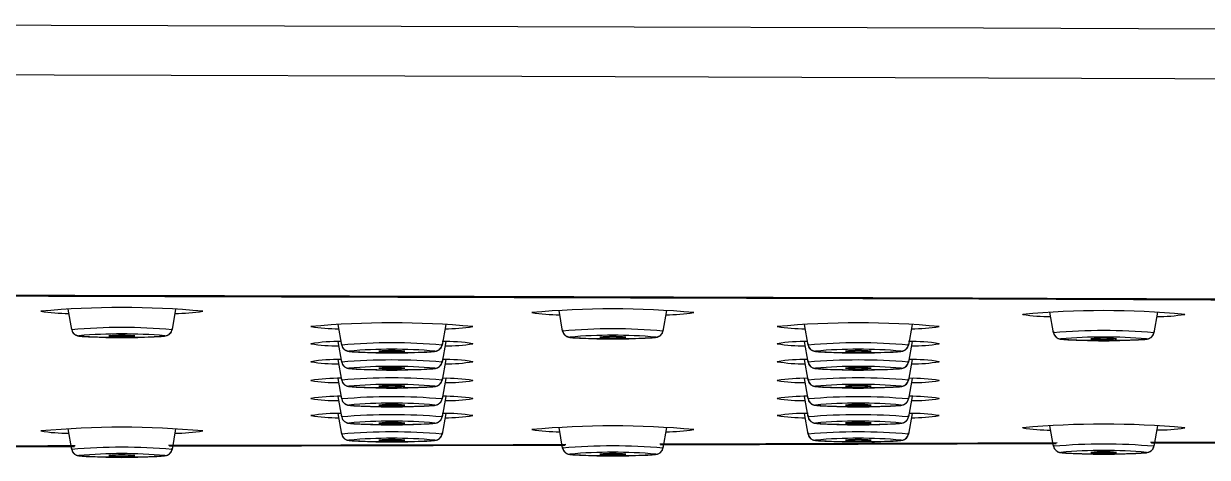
# Model space of a CAD drawing. Extents: x -2463 to 697, y 0 to 2315.
# Drawn here: x -1633.12 to -1584.9, y 1341.7 to 1359.39 of the extents above; entities that cross this region are included whole.
import ezdxf

# ---------------------------------------------------------------- set-up
doc = ezdxf.new("R2010")
doc.units = 0
doc.header["$LTSCALE"] = 10
doc.header["$MEASUREMENT"] = 0
doc.layers.get('0').update_dxf_attribs({"linetype": 'CONTINUOUS'})

msp = doc.modelspace()

# ---------------------------------------------------------------- linework, layer by layer
for p, q in [((-1631.168, 1346.909), (-1631.315, 1347.747)), ((-1626.932, 1347.747), (-1627.08, 1346.909)), ((-1632.424, 1347.66), (-1632.416, 1347.668)), ((-1625.824, 1347.66), (-1625.832, 1347.668)), ((-1612.424, 1347.605), (-1612.416, 1347.613)), ((-1611.168, 1346.853), (-1611.315, 1347.691)), ((-1606.932, 1347.691), (-1607.08, 1346.853)), ((-1605.824, 1347.605), (-1605.832, 1347.613)), ((-1592.424, 1347.533), (-1592.416, 1347.541)), ((-1591.168, 1346.781), (-1591.315, 1347.619)), ((-1586.932, 1347.619), (-1587.08, 1346.781)), ((-1585.824, 1347.533), (-1585.832, 1347.541)), ((-1621.424, 1347.034), (-1621.416, 1347.042)), ((-1620.168, 1346.282), (-1620.315, 1347.12)), ((-1615.932, 1347.12), (-1616.08, 1346.282)), ((-1614.824, 1347.034), (-1614.832, 1347.042)), ((-1602.424, 1347.034), (-1602.416, 1347.042)), ((-1601.168, 1346.282), (-1601.315, 1347.12)), ((-1596.932, 1347.12), (-1597.08, 1346.282)), ((-1595.824, 1347.034), (-1595.832, 1347.042)), ((-1621.424, 1346.336), (-1621.416, 1346.344)), ((-1620.168, 1345.584), (-1620.315, 1346.422)), ((-1615.932, 1346.422), (-1616.08, 1345.584)), ((-1614.824, 1346.336), (-1614.832, 1346.344)), ((-1602.424, 1346.336), (-1602.416, 1346.344)), ((-1601.168, 1345.584), (-1601.315, 1346.422)), ((-1596.932, 1346.422), (-1597.08, 1345.584)), ((-1595.824, 1346.336), (-1595.832, 1346.344)), ((-1621.424, 1345.603), (-1621.416, 1345.611)), ((-1620.168, 1344.851), (-1620.315, 1345.689)), ((-1615.932, 1345.689), (-1616.08, 1344.851)), ((-1614.824, 1345.603), (-1614.832, 1345.611)), ((-1602.424, 1345.603), (-1602.416, 1345.611)), ((-1601.168, 1344.851), (-1601.315, 1345.689)), ((-1596.932, 1345.689), (-1597.08, 1344.851)), ((-1595.824, 1345.603), (-1595.832, 1345.611)), ((-1621.424, 1344.835), (-1621.416, 1344.843)), ((-1620.168, 1344.084), (-1620.315, 1344.921)), ((-1615.932, 1344.921), (-1616.08, 1344.084)), ((-1614.824, 1344.835), (-1614.832, 1344.843)), ((-1602.424, 1344.835), (-1602.416, 1344.843)), ((-1601.168, 1344.084), (-1601.315, 1344.921)), ((-1596.932, 1344.921), (-1597.08, 1344.084)), ((-1595.824, 1344.835), (-1595.832, 1344.843)), ((-1621.424, 1344.102), (-1621.416, 1344.11)), ((-1620.168, 1343.351), (-1620.315, 1344.188)), ((-1615.932, 1344.188), (-1616.08, 1343.351)), ((-1614.824, 1344.102), (-1614.832, 1344.11)), ((-1602.424, 1344.102), (-1602.416, 1344.11)), ((-1601.168, 1343.351), (-1601.315, 1344.188)), ((-1596.932, 1344.188), (-1597.08, 1343.351)), ((-1595.824, 1344.102), (-1595.832, 1344.11)), ((-1621.424, 1343.404), (-1621.416, 1343.412)), ((-1620.168, 1342.653), (-1620.315, 1343.49)), ((-1615.932, 1343.49), (-1616.08, 1342.653)), ((-1614.824, 1343.404), (-1614.832, 1343.412)), ((-1602.424, 1343.404), (-1602.416, 1343.412)), ((-1601.168, 1342.653), (-1601.315, 1343.49)), ((-1596.932, 1343.49), (-1597.08, 1342.653)), ((-1595.824, 1343.404), (-1595.832, 1343.412)), ((-1611.168, 1342.082), (-1611.315, 1342.92)), ((-1606.932, 1342.92), (-1607.08, 1342.082)), ((-1592.424, 1342.905), (-1592.416, 1342.913)), ((-1591.168, 1342.154), (-1591.315, 1342.991)), ((-1586.932, 1342.991), (-1587.08, 1342.154)), ((-1585.824, 1342.905), (-1585.832, 1342.913)), ((-1632.424, 1342.778), (-1632.416, 1342.786)), ((-1631.168, 1342.026), (-1631.315, 1342.864)), ((-1626.932, 1342.864), (-1627.08, 1342.026)), ((-1625.824, 1342.778), (-1625.832, 1342.786)), ((-1612.424, 1342.833), (-1612.416, 1342.842)), ((-1605.824, 1342.833), (-1605.832, 1342.842)), ((-1627.186, 1342.156), (-1611.065, 1342.196)), ((-1607.182, 1342.207), (-1591.066, 1342.267)), ((-1587.218, 1342.32), (-1581.056, 1342.345)), ((-1575.317, 1342.354), (-1587.193, 1342.305)), ((-1587.185, 1342.281), (-1575.217, 1342.326))]:
    msp.add_line(p, q)
at = {"flags": 128}
for points in [[(-1803.148, 1359.138), (-1784.219, 1359.214), (-1765.249, 1359.276), (-1746.247, 1359.324), (-1727.219, 1359.359), (-1708.176, 1359.379), (-1689.124, 1359.386), (-1670.072, 1359.379), (-1651.028, 1359.359), (-1632.001, 1359.324), (-1612.999, 1359.276), (-1594.029, 1359.214), (-1575.1, 1359.138)], [(-1574.852, 1357.092), (-1593.822, 1357.168), (-1612.833, 1357.23), (-1631.877, 1357.279), (-1650.945, 1357.313), (-1670.031, 1357.334), (-1689.124, 1357.341), (-1708.217, 1357.334), (-1727.302, 1357.313), (-1746.371, 1357.279), (-1765.415, 1357.23), (-1784.426, 1357.168), (-1803.396, 1357.092)], [(-1802.931, 1348.084), (-1784.038, 1348.16), (-1765.105, 1348.222), (-1746.138, 1348.27), (-1727.147, 1348.305), (-1708.14, 1348.325), (-1689.124, 1348.332), (-1670.108, 1348.325), (-1651.101, 1348.305), (-1632.11, 1348.27), (-1613.143, 1348.222), (-1594.209, 1348.16), (-1575.317, 1348.084)], [(-1647.217, 1342.155), (-1632.138, 1342.184), (-1631.196, 1342.186)], [(-1631.024, 1342.17), (-1632.11, 1342.168), (-1647.206, 1342.14)], [(-1627.218, 1342.195), (-1613.18, 1342.232), (-1611.195, 1342.238)], [(-1611.043, 1342.222), (-1613.143, 1342.216), (-1627.2, 1342.179)], [(-1607.209, 1342.25), (-1594.256, 1342.294), (-1591.028, 1342.306)], [(-1591.023, 1342.29), (-1594.209, 1342.278), (-1607.201, 1342.234)]]:
    msp.add_lwpolyline(points, dxfattribs=at)
for centre, radius, start, end in [((-1629.124, 1311.917), 35.896, 84.7252, 95.2748), ((-1609.124, 1311.869), 35.887, 84.7239, 95.2761), ((-1631.343, 1354.308), 6.735, 260.7628, 270.4933), ((-1626.905, 1354.307), 6.734, 269.5065, 279.2374), ((-1611.344, 1354.238), 6.721, 260.7557, 270.5064), ((-1606.904, 1354.238), 6.721, 269.4936, 279.2443), ((-1589.124, 1311.789), 35.896, 84.7252, 95.2748), ((-1591.343, 1354.18), 6.735, 260.7628, 270.4933), ((-1586.905, 1354.18), 6.734, 269.5065, 279.2374), ((-1629.124, 1323.375), 23.622, 85.0367, 94.9633), ((-1630.872, 1346.961), 0.3, 190.02, 270.0236), ((-1627.375, 1346.961), 0.3, 269.977, 349.9809), ((-1618.124, 1311.299), 35.887, 84.724, 95.276), ((-1620.344, 1353.667), 6.721, 260.7559, 270.5062), ((-1615.904, 1353.667), 6.721, 269.4936, 279.2443), ((-1609.124, 1323.32), 23.622, 85.0367, 94.9633), ((-1610.872, 1346.905), 0.3, 190.0254, 270.0045), ((-1607.376, 1346.905), 0.3, 269.9955, 349.9746), ((-1599.124, 1311.299), 35.887, 84.7239, 95.2761), ((-1601.344, 1353.667), 6.721, 260.7557, 270.5064), ((-1596.904, 1353.667), 6.721, 269.4936, 279.2443), ((-1589.124, 1323.248), 23.622, 85.0367, 94.9633), ((-1590.872, 1346.834), 0.3, 190.0176, 270.0245), ((-1587.375, 1346.834), 0.3, 269.9755, 349.9824), ((-1629.124, 1326.51), 20.226, 85.0414, 94.9586), ((-1629.124, 1366.787), 20.202, 265.0354, 274.9646), ((-1629.124, 1340.606), 6.077, 85.0442, 94.9558), ((-1629.124, 1352.691), 6.053, 265.0242, 274.9758), ((-1620.285, 1339.235), 7.191, 89.1698, 99.1154), ((-1620.343, 1352.983), 6.735, 260.7628, 270.4933), ((-1618.124, 1322.741), 23.63, 85.0384, 94.9616), ((-1615.97, 1339.179), 7.248, 80.8983, 90.8709), ((-1615.905, 1352.983), 6.734, 269.5065, 279.2374), ((-1609.124, 1326.479), 20.202, 85.0354, 94.9646), ((-1609.124, 1366.756), 20.226, 265.0414, 274.9586), ((-1609.124, 1340.575), 6.053, 85.0244, 94.9756), ((-1609.124, 1352.66), 6.078, 265.0444, 274.9556), ((-1601.285, 1339.236), 7.191, 89.1696, 99.1155), ((-1601.343, 1352.983), 6.734, 260.7626, 270.4935), ((-1599.124, 1322.741), 23.63, 85.0384, 94.9616), ((-1596.97, 1339.179), 7.248, 80.8983, 90.8709), ((-1596.905, 1352.983), 6.734, 269.5065, 279.2374), ((-1589.124, 1326.383), 20.226, 85.0414, 94.9586), ((-1589.124, 1366.66), 20.202, 265.0354, 274.9646), ((-1589.124, 1340.479), 6.077, 85.0442, 94.9558), ((-1589.124, 1352.564), 6.053, 265.0242, 274.9758), ((-1619.872, 1346.334), 0.3, 190.0122, 270.0177), ((-1618.124, 1325.908), 20.202, 85.0354, 94.9646), ((-1618.124, 1366.161), 20.202, 265.0354, 274.9646), ((-1618.124, 1339.98), 6.077, 85.0442, 94.9558), ((-1618.124, 1352.089), 6.077, 265.0442, 274.9558), ((-1616.376, 1346.334), 0.3, 269.9829, 349.9886), ((-1600.872, 1346.334), 0.3, 190.0122, 270.0177), ((-1599.124, 1325.908), 20.202, 85.0354, 94.9646), ((-1599.124, 1366.161), 20.202, 265.0354, 274.9646), ((-1599.124, 1339.98), 6.078, 85.0444, 94.9556), ((-1599.124, 1352.089), 6.078, 265.0444, 274.9556), ((-1597.376, 1346.334), 0.3, 269.9829, 349.9886), ((-1620.291, 1338.554), 7.14, 89.1996, 99.1304), ((-1620.343, 1352.25), 6.735, 260.7628, 270.4933), ((-1618.124, 1322.051), 23.622, 85.0367, 94.9633), ((-1619.872, 1345.636), 0.3, 190.02, 270.0236), ((-1618.124, 1325.186), 20.226, 85.0414, 94.9586), ((-1618.124, 1365.463), 20.202, 265.0354, 274.9646), ((-1618.124, 1339.282), 6.077, 85.0442, 94.9558), ((-1618.124, 1351.367), 6.053, 265.0242, 274.9758), ((-1616.375, 1345.636), 0.3, 269.977, 349.9809), ((-1615.964, 1338.498), 7.196, 80.8843, 90.8344), ((-1615.905, 1352.25), 6.734, 269.5065, 279.2374), ((-1601.291, 1338.554), 7.139, 89.1994, 99.1306), ((-1601.343, 1352.25), 6.734, 260.7626, 270.4935), ((-1599.124, 1322.051), 23.622, 85.0367, 94.9633), ((-1600.872, 1345.636), 0.3, 190.02, 270.0236), ((-1599.124, 1325.186), 20.226, 85.0414, 94.9586), ((-1599.124, 1365.463), 20.202, 265.0354, 274.9646), ((-1599.124, 1339.282), 6.078, 85.0444, 94.9556), ((-1599.124, 1351.367), 6.053, 265.0244, 274.9756), ((-1597.375, 1345.636), 0.3, 269.977, 349.9809), ((-1596.964, 1338.498), 7.196, 80.8843, 90.8344), ((-1596.905, 1352.25), 6.734, 269.5065, 279.2374), ((-1620.29, 1337.775), 7.151, 89.2069, 99.1258), ((-1618.124, 1321.334), 23.606, 85.0333, 94.9667), ((-1619.872, 1344.904), 0.3, 190.028, 270.0156), ((-1616.376, 1344.904), 0.3, 269.985, 349.9729), ((-1615.951, 1337.832), 7.093, 80.8577, 90.7673), ((-1601.29, 1337.775), 7.15, 89.2068, 99.126), ((-1599.124, 1321.334), 23.606, 85.0333, 94.9667), ((-1600.872, 1344.904), 0.3, 190.028, 270.0156), ((-1597.376, 1344.904), 0.3, 269.985, 349.9729), ((-1596.951, 1337.832), 7.093, 80.8577, 90.7673), ((-1620.344, 1351.474), 6.726, 260.7594, 270.5027), ((-1618.124, 1324.469), 20.21, 85.0374, 94.9626), ((-1618.124, 1364.73), 20.202, 265.0354, 274.9646), ((-1618.124, 1338.549), 6.077, 85.0442, 94.9558), ((-1618.124, 1350.634), 6.053, 265.0242, 274.9758), ((-1615.904, 1351.473), 6.725, 269.4971, 279.2408), ((-1601.344, 1351.473), 6.725, 260.7592, 270.5029), ((-1599.124, 1324.469), 20.21, 85.0374, 94.9626), ((-1599.124, 1364.73), 20.202, 265.0354, 274.9646), ((-1599.124, 1338.549), 6.078, 85.0444, 94.9556), ((-1599.124, 1350.634), 6.053, 265.0244, 274.9756), ((-1596.904, 1351.473), 6.725, 269.4971, 279.2408), ((-1620.285, 1337.002), 7.191, 89.1701, 99.1153), ((-1620.343, 1350.75), 6.735, 260.7628, 270.4933), ((-1618.124, 1320.55), 23.622, 85.0367, 94.9633), ((-1619.872, 1344.136), 0.3, 190.0254, 270.0045), ((-1618.124, 1323.71), 20.202, 85.0354, 94.9646), ((-1616.376, 1344.136), 0.3, 269.9961, 349.9754), ((-1615.957, 1337.05), 7.143, 80.8709, 90.8092), ((-1615.905, 1350.749), 6.734, 269.5065, 279.2374), ((-1601.285, 1337.002), 7.191, 89.17, 99.1155), ((-1601.343, 1350.749), 6.734, 260.7626, 270.4935), ((-1599.124, 1320.55), 23.622, 85.0367, 94.9633), ((-1600.872, 1344.136), 0.3, 190.0254, 270.0045), ((-1599.124, 1323.71), 20.202, 85.0354, 94.9646), ((-1597.376, 1344.136), 0.3, 269.9961, 349.9754), ((-1596.957, 1337.05), 7.143, 80.8709, 90.8092), ((-1596.905, 1350.749), 6.734, 269.5065, 279.2374), ((-1620.279, 1336.262), 7.234, 89.1375, 99.1066), ((-1620.344, 1350.038), 6.721, 260.7559, 270.5062), ((-1618.124, 1319.817), 23.622, 85.0367, 94.9633), ((-1618.124, 1363.986), 20.226, 265.0414, 274.9586), ((-1618.124, 1337.806), 6.053, 85.0242, 94.9758), ((-1618.124, 1349.89), 6.077, 265.0442, 274.9558), ((-1615.965, 1336.289), 7.206, 80.8874, 90.8362), ((-1615.904, 1350.038), 6.721, 269.4936, 279.2443), ((-1601.279, 1336.262), 7.234, 89.1373, 99.1068), ((-1601.344, 1350.038), 6.721, 260.7557, 270.5064), ((-1599.124, 1319.817), 23.622, 85.0367, 94.9633), ((-1599.124, 1363.986), 20.226, 265.0414, 274.9586), ((-1599.124, 1337.805), 6.053, 85.0244, 94.9756), ((-1599.124, 1349.891), 6.078, 265.0444, 274.9556), ((-1596.965, 1336.289), 7.206, 80.8874, 90.8362), ((-1596.904, 1350.038), 6.721, 269.4936, 279.2443), ((-1629.124, 1307.034), 35.896, 84.7252, 95.2748), ((-1619.872, 1343.403), 0.3, 190.02, 270.0236), ((-1618.124, 1322.952), 20.226, 85.0414, 94.9586), ((-1618.124, 1363.229), 20.202, 265.0354, 274.9646), ((-1618.124, 1337.048), 6.077, 85.0442, 94.9558), ((-1618.124, 1349.133), 6.053, 265.0242, 274.9758), ((-1616.375, 1343.403), 0.3, 269.977, 349.9809), ((-1609.124, 1307.098), 35.887, 84.7239, 95.2761), ((-1600.872, 1343.403), 0.3, 190.02, 270.0236), ((-1599.124, 1322.952), 20.226, 85.0414, 94.9586), ((-1599.124, 1363.229), 20.202, 265.0354, 274.9646), ((-1599.124, 1337.048), 6.078, 85.0444, 94.9556), ((-1599.124, 1349.133), 6.053, 265.0244, 274.9756), ((-1597.375, 1343.403), 0.3, 269.977, 349.9809), ((-1589.124, 1307.162), 35.896, 84.7252, 95.2748), ((-1631.343, 1349.425), 6.735, 260.7628, 270.4933), ((-1626.905, 1349.425), 6.734, 269.5065, 279.2374), ((-1618.124, 1319.119), 23.622, 85.0367, 94.9633), ((-1619.872, 1342.705), 0.3, 190.0254, 270.0045), ((-1618.124, 1322.279), 20.202, 85.0354, 94.9646), ((-1618.124, 1336.375), 6.053, 85.0242, 94.9758), ((-1616.376, 1342.705), 0.3, 269.9961, 349.9754), ((-1611.344, 1349.467), 6.721, 260.7557, 270.5064), ((-1606.904, 1349.467), 6.721, 269.4936, 279.2443), ((-1599.124, 1319.119), 23.622, 85.0367, 94.9633), ((-1600.872, 1342.705), 0.3, 190.0254, 270.0045), ((-1599.124, 1322.279), 20.202, 85.0354, 94.9646), ((-1599.124, 1336.375), 6.053, 85.0244, 94.9756), ((-1597.376, 1342.705), 0.3, 269.9961, 349.9754), ((-1591.343, 1349.552), 6.735, 260.7628, 270.4933), ((-1586.905, 1349.552), 6.734, 269.5065, 279.2374), ((-1629.124, 1318.493), 23.622, 85.0367, 94.9633), ((-1630.872, 1342.078), 0.3, 190.02, 270.0236), ((-1627.375, 1342.078), 0.3, 269.977, 349.9809), ((-1618.124, 1362.539), 20.21, 265.0374, 274.9626), ((-1618.124, 1348.46), 6.077, 265.0442, 274.9558), ((-1609.124, 1318.54), 23.63, 85.0384, 94.9616), ((-1610.872, 1342.134), 0.3, 190.0122, 270.0177), ((-1607.376, 1342.134), 0.3, 269.9823, 349.9878), ((-1599.124, 1362.539), 20.21, 265.0374, 274.9626), ((-1599.124, 1348.46), 6.078, 265.0444, 274.9556), ((-1589.124, 1318.62), 23.622, 85.0367, 94.9633), ((-1590.872, 1342.206), 0.3, 190.0176, 270.0245), ((-1589.124, 1321.755), 20.226, 85.0414, 94.9586), ((-1587.375, 1342.206), 0.3, 269.9755, 349.9824), ((-1629.124, 1321.628), 20.226, 85.0414, 94.9586), ((-1629.124, 1361.905), 20.202, 265.0354, 274.9646), ((-1629.124, 1335.724), 6.077, 85.0442, 94.9558), ((-1629.124, 1347.809), 6.053, 265.0242, 274.9758), ((-1609.124, 1321.708), 20.202, 85.0354, 94.9646), ((-1609.124, 1361.96), 20.202, 265.0354, 274.9646), ((-1609.124, 1335.779), 6.078, 85.0444, 94.9556), ((-1609.124, 1347.881), 6.069, 265.0377, 274.9623), ((-1589.124, 1362.032), 20.202, 265.0354, 274.9646), ((-1589.124, 1335.851), 6.077, 85.0442, 94.9558), ((-1589.124, 1347.936), 6.053, 265.0242, 274.9758)]:
    msp.add_arc(centre, radius, start, end)
for points, knots in [([(-1575.217, 1348.112), (-1586.027, 1348.155), (-1607.637, 1348.242), (-1640.193, 1348.321), (-1672.804, 1348.362), (-1705.443, 1348.362), (-1738.055, 1348.321), (-1770.61, 1348.242), (-1792.22, 1348.155), (-1803.031, 1348.112)], [0, 0, 0, 0, 0.142913, 0.285691, 0.428514, 0.571485, 0.714307, 0.857085, 1, 1, 1, 1]), ([(-1631.172, 1346.961), (-1631.168, 1346.923), (-1631.161, 1346.854), (-1631.111, 1346.773), (-1631.056, 1346.719), (-1631.003, 1346.687), (-1630.959, 1346.669), (-1630.914, 1346.657), (-1630.82, 1346.641), (-1630.618, 1346.626), (-1630.133, 1346.609), (-1629.649, 1346.601), (-1629.35, 1346.601), (-1629.278, 1346.601)], [0, 0, 0, 0, 0.0400002, 0.0725912, 0.1005258, 0.1253391, 0.1486873, 0.1778615, 0.2344274, 0.4621144, 0.6888002, 0.9254414, 1, 1, 1, 1]), ([(-1629.278, 1346.601), (-1629.125, 1346.601), (-1628.749, 1346.599), (-1628.175, 1346.608), (-1627.664, 1346.624), (-1627.429, 1346.642), (-1627.331, 1346.657), (-1627.262, 1346.678), (-1627.193, 1346.716), (-1627.128, 1346.781), (-1627.083, 1346.868), (-1627.078, 1346.932), (-1627.076, 1346.961)], [0, 0, 0, 0, 0.142925, 0.352499, 0.562939, 0.778486, 0.84991, 0.881816, 0.908021, 0.938484, 0.972504, 1, 1, 1, 1]), ([(-1611.172, 1346.905), (-1611.168, 1346.867), (-1611.161, 1346.799), (-1611.111, 1346.717), (-1611.056, 1346.663), (-1611.003, 1346.632), (-1610.959, 1346.614), (-1610.914, 1346.602), (-1610.82, 1346.585), (-1610.618, 1346.571), (-1610.133, 1346.554), (-1609.649, 1346.545), (-1609.35, 1346.545), (-1609.278, 1346.545)], [0, 0, 0, 0, 0.039979, 0.072572, 0.100511, 0.125317, 0.148674, 0.177841, 0.234407, 0.4621, 0.688793, 0.925437, 1, 1, 1, 1]), ([(-1609.278, 1346.545), (-1609.125, 1346.545), (-1608.749, 1346.544), (-1608.175, 1346.552), (-1607.664, 1346.568), (-1607.429, 1346.586), (-1607.331, 1346.601), (-1607.262, 1346.623), (-1607.193, 1346.661), (-1607.128, 1346.725), (-1607.083, 1346.812), (-1607.078, 1346.876), (-1607.076, 1346.905)], [0, 0, 0, 0, 0.142928, 0.352502, 0.562947, 0.77849, 0.849923, 0.881833, 0.908032, 0.938488, 0.972522, 1, 1, 1, 1]), ([(-1591.172, 1346.833), (-1591.168, 1346.796), (-1591.161, 1346.727), (-1591.111, 1346.645), (-1591.056, 1346.592), (-1591.003, 1346.56), (-1590.959, 1346.542), (-1590.914, 1346.53), (-1590.82, 1346.514), (-1590.618, 1346.499), (-1590.133, 1346.482), (-1589.649, 1346.473), (-1589.35, 1346.474), (-1589.278, 1346.474)], [0, 0, 0, 0, 0.0399981, 0.0725905, 0.1005273, 0.1253407, 0.148689, 0.177854, 0.2344297, 0.4621172, 0.6888034, 0.9254411, 1, 1, 1, 1]), ([(-1589.278, 1346.474), (-1589.125, 1346.473), (-1588.749, 1346.472), (-1588.175, 1346.481), (-1587.664, 1346.497), (-1587.429, 1346.514), (-1587.331, 1346.529), (-1587.262, 1346.551), (-1587.193, 1346.589), (-1587.128, 1346.654), (-1587.083, 1346.741), (-1587.078, 1346.805), (-1587.076, 1346.833)], [0, 0, 0, 0, 0.142926, 0.352503, 0.562938, 0.778485, 0.849909, 0.881816, 0.908021, 0.938484, 0.972504, 1, 1, 1, 1]), ([(-1620.172, 1346.334), (-1620.168, 1346.297), (-1620.161, 1346.228), (-1620.111, 1346.146), (-1620.056, 1346.092), (-1620.003, 1346.061), (-1619.959, 1346.043), (-1619.914, 1346.031), (-1619.82, 1346.015), (-1619.618, 1346), (-1619.133, 1345.983), (-1618.649, 1345.974), (-1618.35, 1345.974), (-1618.278, 1345.975)], [0, 0, 0, 0, 0.039979, 0.072587, 0.100526, 0.125334, 0.148677, 0.177854, 0.234419, 0.462109, 0.688797, 0.925441, 1, 1, 1, 1]), ([(-1618.278, 1345.975), (-1618.125, 1345.974), (-1617.749, 1345.973), (-1617.175, 1345.981), (-1616.664, 1345.997), (-1616.429, 1346.015), (-1616.331, 1346.03), (-1616.262, 1346.052), (-1616.193, 1346.09), (-1616.128, 1346.155), (-1616.083, 1346.241), (-1616.078, 1346.306), (-1616.076, 1346.334)], [0, 0, 0, 0, 0.142928, 0.352504, 0.562948, 0.778498, 0.849922, 0.881833, 0.908033, 0.938488, 0.972522, 1, 1, 1, 1]), ([(-1601.172, 1346.334), (-1601.168, 1346.297), (-1601.161, 1346.228), (-1601.111, 1346.146), (-1601.056, 1346.092), (-1601.003, 1346.061), (-1600.959, 1346.043), (-1600.914, 1346.031), (-1600.82, 1346.015), (-1600.618, 1346), (-1600.133, 1345.983), (-1599.649, 1345.974), (-1599.35, 1345.974), (-1599.278, 1345.975)], [0, 0, 0, 0, 0.039979, 0.072587, 0.100526, 0.125334, 0.148675, 0.177854, 0.234418, 0.462108, 0.688797, 0.925441, 1, 1, 1, 1]), ([(-1599.278, 1345.975), (-1599.125, 1345.974), (-1598.749, 1345.973), (-1598.175, 1345.981), (-1597.664, 1345.997), (-1597.429, 1346.015), (-1597.331, 1346.03), (-1597.262, 1346.052), (-1597.193, 1346.09), (-1597.128, 1346.155), (-1597.083, 1346.241), (-1597.078, 1346.306), (-1597.076, 1346.334)], [0, 0, 0, 0, 0.1429277, 0.3525044, 0.5629467, 0.7784983, 0.8499224, 0.8818327, 0.908033, 0.9384875, 0.9725221, 1, 1, 1, 1]), ([(-1620.172, 1345.636), (-1620.168, 1345.599), (-1620.161, 1345.53), (-1620.111, 1345.448), (-1620.056, 1345.394), (-1620.003, 1345.363), (-1619.959, 1345.345), (-1619.914, 1345.333), (-1619.82, 1345.317), (-1619.618, 1345.302), (-1619.133, 1345.285), (-1618.649, 1345.276), (-1618.35, 1345.276), (-1618.278, 1345.276)], [0, 0, 0, 0, 0.0400002, 0.0725912, 0.1005258, 0.1253391, 0.1486873, 0.1778615, 0.2344274, 0.4621144, 0.6888002, 0.9254414, 1, 1, 1, 1]), ([(-1618.278, 1345.276), (-1618.125, 1345.276), (-1617.749, 1345.275), (-1617.175, 1345.283), (-1616.664, 1345.299), (-1616.429, 1345.317), (-1616.331, 1345.332), (-1616.262, 1345.354), (-1616.193, 1345.392), (-1616.128, 1345.457), (-1616.083, 1345.543), (-1616.078, 1345.608), (-1616.076, 1345.636)], [0, 0, 0, 0, 0.142925, 0.352499, 0.562939, 0.778486, 0.84991, 0.881816, 0.908021, 0.938484, 0.972504, 1, 1, 1, 1]), ([(-1601.172, 1345.636), (-1601.168, 1345.599), (-1601.161, 1345.53), (-1601.111, 1345.448), (-1601.056, 1345.394), (-1601.003, 1345.363), (-1600.959, 1345.345), (-1600.914, 1345.333), (-1600.82, 1345.317), (-1600.618, 1345.302), (-1600.133, 1345.285), (-1599.649, 1345.276), (-1599.35, 1345.276), (-1599.278, 1345.276)], [0, 0, 0, 0, 0.04, 0.072591, 0.100526, 0.125339, 0.148686, 0.177861, 0.234426, 0.462113, 0.6888, 0.925441, 1, 1, 1, 1]), ([(-1599.278, 1345.276), (-1599.125, 1345.276), (-1598.749, 1345.275), (-1598.175, 1345.283), (-1597.664, 1345.299), (-1597.429, 1345.317), (-1597.331, 1345.332), (-1597.262, 1345.354), (-1597.193, 1345.392), (-1597.128, 1345.457), (-1597.083, 1345.543), (-1597.078, 1345.608), (-1597.076, 1345.636)], [0, 0, 0, 0, 0.142925, 0.352499, 0.562938, 0.778485, 0.84991, 0.881816, 0.908021, 0.938484, 0.972504, 1, 1, 1, 1]), ([(-1620.172, 1344.903), (-1620.168, 1344.866), (-1620.161, 1344.797), (-1620.111, 1344.715), (-1620.056, 1344.662), (-1620.003, 1344.63), (-1619.959, 1344.612), (-1619.914, 1344.6), (-1619.82, 1344.584), (-1619.618, 1344.569), (-1619.133, 1344.552), (-1618.649, 1344.543), (-1618.35, 1344.544), (-1618.278, 1344.544)], [0, 0, 0, 0, 0.039978, 0.072587, 0.100525, 0.125339, 0.148687, 0.177852, 0.234427, 0.462116, 0.688803, 0.925441, 1, 1, 1, 1]), ([(-1618.278, 1344.544), (-1618.125, 1344.543), (-1617.749, 1344.542), (-1617.175, 1344.551), (-1616.664, 1344.567), (-1616.429, 1344.584), (-1616.331, 1344.599), (-1616.262, 1344.621), (-1616.193, 1344.659), (-1616.128, 1344.724), (-1616.083, 1344.811), (-1616.078, 1344.875), (-1616.076, 1344.903)], [0, 0, 0, 0, 0.142926, 0.352503, 0.562938, 0.778485, 0.849909, 0.881816, 0.908021, 0.938484, 0.972504, 1, 1, 1, 1]), ([(-1601.172, 1344.903), (-1601.168, 1344.866), (-1601.161, 1344.797), (-1601.111, 1344.715), (-1601.056, 1344.662), (-1601.003, 1344.63), (-1600.959, 1344.612), (-1600.914, 1344.6), (-1600.82, 1344.584), (-1600.618, 1344.569), (-1600.133, 1344.552), (-1599.649, 1344.543), (-1599.35, 1344.544), (-1599.278, 1344.544)], [0, 0, 0, 0, 0.039978, 0.072587, 0.100525, 0.125339, 0.148686, 0.177852, 0.234425, 0.462114, 0.688803, 0.925441, 1, 1, 1, 1]), ([(-1599.278, 1344.544), (-1599.125, 1344.543), (-1598.749, 1344.542), (-1598.175, 1344.551), (-1597.664, 1344.567), (-1597.429, 1344.584), (-1597.331, 1344.599), (-1597.262, 1344.621), (-1597.193, 1344.659), (-1597.128, 1344.724), (-1597.083, 1344.811), (-1597.078, 1344.875), (-1597.076, 1344.903)], [0, 0, 0, 0, 0.142926, 0.352503, 0.562937, 0.778485, 0.849909, 0.881816, 0.908021, 0.938484, 0.972504, 1, 1, 1, 1]), ([(-1620.172, 1344.136), (-1620.168, 1344.098), (-1620.161, 1344.029), (-1620.111, 1343.947), (-1620.056, 1343.894), (-1620.003, 1343.862), (-1619.959, 1343.844), (-1619.914, 1343.832), (-1619.821, 1343.816), (-1619.616, 1343.801), (-1619.186, 1343.785), (-1618.823, 1343.78), (-1618.667, 1343.779)], [0, 0, 0, 0, 0.0465453, 0.084471, 0.1169828, 0.1458577, 0.1730278, 0.2069667, 0.2728031, 0.5377598, 0.8015514, 1, 1, 1, 1]), ([(-1618.667, 1343.779), (-1618.609, 1343.778), (-1618.349, 1343.773), (-1617.812, 1343.774), (-1617.177, 1343.782), (-1616.664, 1343.799), (-1616.429, 1343.817), (-1616.331, 1343.831), (-1616.262, 1343.853), (-1616.193, 1343.891), (-1616.128, 1343.956), (-1616.083, 1344.043), (-1616.078, 1344.107), (-1616.076, 1344.136)], [0, 0, 0, 0, 0.052975, 0.239539, 0.425488, 0.612201, 0.80345, 0.866822, 0.895135, 0.918386, 0.945404, 0.975604, 1, 1, 1, 1]), ([(-1601.172, 1344.136), (-1601.168, 1344.098), (-1601.161, 1344.029), (-1601.111, 1343.947), (-1601.056, 1343.894), (-1601.003, 1343.862), (-1600.959, 1343.844), (-1600.914, 1343.832), (-1600.821, 1343.816), (-1600.616, 1343.801), (-1600.186, 1343.785), (-1599.823, 1343.78), (-1599.667, 1343.779)], [0, 0, 0, 0, 0.046545, 0.084471, 0.116983, 0.145858, 0.173026, 0.206966, 0.272801, 0.537758, 0.801551, 1, 1, 1, 1]), ([(-1599.667, 1343.779), (-1599.609, 1343.778), (-1599.349, 1343.773), (-1598.812, 1343.774), (-1598.177, 1343.782), (-1597.664, 1343.799), (-1597.429, 1343.817), (-1597.331, 1343.831), (-1597.262, 1343.853), (-1597.193, 1343.891), (-1597.128, 1343.956), (-1597.083, 1344.043), (-1597.078, 1344.107), (-1597.076, 1344.136)], [0, 0, 0, 0, 0.052975, 0.23954, 0.425489, 0.6122, 0.80345, 0.866822, 0.895135, 0.918386, 0.945404, 0.975604, 1, 1, 1, 1]), ([(-1620.172, 1343.403), (-1620.168, 1343.365), (-1620.161, 1343.296), (-1620.111, 1343.215), (-1620.056, 1343.161), (-1620.003, 1343.129), (-1619.959, 1343.111), (-1619.914, 1343.099), (-1619.821, 1343.083), (-1619.616, 1343.069), (-1619.186, 1343.052), (-1618.823, 1343.048), (-1618.667, 1343.046)], [0, 0, 0, 0, 0.046546, 0.084472, 0.116984, 0.145859, 0.173029, 0.206969, 0.272794, 0.537764, 0.80155, 1, 1, 1, 1]), ([(-1618.667, 1343.046), (-1618.609, 1343.045), (-1618.349, 1343.04), (-1617.812, 1343.042), (-1617.177, 1343.05), (-1616.664, 1343.066), (-1616.429, 1343.084), (-1616.331, 1343.099), (-1616.262, 1343.12), (-1616.193, 1343.158), (-1616.128, 1343.223), (-1616.083, 1343.31), (-1616.078, 1343.374), (-1616.076, 1343.403)], [0, 0, 0, 0, 0.052978, 0.239544, 0.425494, 0.612213, 0.803455, 0.866828, 0.895138, 0.918389, 0.945418, 0.975604, 1, 1, 1, 1]), ([(-1601.172, 1343.403), (-1601.168, 1343.365), (-1601.161, 1343.296), (-1601.111, 1343.215), (-1601.056, 1343.161), (-1601.003, 1343.129), (-1600.959, 1343.111), (-1600.914, 1343.099), (-1600.821, 1343.083), (-1600.616, 1343.069), (-1600.186, 1343.052), (-1599.823, 1343.048), (-1599.667, 1343.046)], [0, 0, 0, 0, 0.046546, 0.084472, 0.116984, 0.145859, 0.173028, 0.206968, 0.272793, 0.537762, 0.80155, 1, 1, 1, 1]), ([(-1599.667, 1343.046), (-1599.609, 1343.045), (-1599.349, 1343.04), (-1598.812, 1343.042), (-1598.177, 1343.05), (-1597.664, 1343.066), (-1597.429, 1343.084), (-1597.331, 1343.099), (-1597.262, 1343.12), (-1597.193, 1343.158), (-1597.128, 1343.223), (-1597.083, 1343.31), (-1597.078, 1343.374), (-1597.076, 1343.403)], [0, 0, 0, 0, 0.0529783, 0.239544, 0.4254939, 0.6122117, 0.803455, 0.8668281, 0.8951378, 0.9183894, 0.9454185, 0.9756037, 1, 1, 1, 1]), ([(-1620.172, 1342.705), (-1620.168, 1342.667), (-1620.161, 1342.598), (-1620.111, 1342.517), (-1620.056, 1342.463), (-1620.003, 1342.431), (-1619.959, 1342.413), (-1619.914, 1342.401), (-1619.821, 1342.385), (-1619.616, 1342.371), (-1619.186, 1342.354), (-1618.823, 1342.35), (-1618.667, 1342.348)], [0, 0, 0, 0, 0.046524, 0.084451, 0.116963, 0.145832, 0.173012, 0.206952, 0.27278, 0.537746, 0.801545, 1, 1, 1, 1]), ([(-1618.667, 1342.348), (-1618.609, 1342.347), (-1618.349, 1342.342), (-1617.812, 1342.344), (-1617.177, 1342.352), (-1616.664, 1342.368), (-1616.429, 1342.386), (-1616.331, 1342.4), (-1616.262, 1342.422), (-1616.193, 1342.46), (-1616.128, 1342.525), (-1616.083, 1342.612), (-1616.078, 1342.676), (-1616.076, 1342.705)], [0, 0, 0, 0, 0.0529787, 0.2395458, 0.4254969, 0.6122177, 0.8034621, 0.8668424, 0.8951486, 0.9184004, 0.9454218, 0.9756196, 1, 1, 1, 1]), ([(-1601.172, 1342.705), (-1601.168, 1342.667), (-1601.161, 1342.598), (-1601.111, 1342.517), (-1601.056, 1342.463), (-1601.003, 1342.431), (-1600.959, 1342.413), (-1600.914, 1342.401), (-1600.821, 1342.385), (-1600.616, 1342.371), (-1600.186, 1342.354), (-1599.823, 1342.35), (-1599.667, 1342.348)], [0, 0, 0, 0, 0.046524, 0.08445, 0.116963, 0.145832, 0.173011, 0.206952, 0.272778, 0.537744, 0.801545, 1, 1, 1, 1]), ([(-1599.667, 1342.348), (-1599.609, 1342.347), (-1599.349, 1342.342), (-1598.812, 1342.344), (-1598.177, 1342.352), (-1597.664, 1342.368), (-1597.429, 1342.386), (-1597.331, 1342.4), (-1597.262, 1342.422), (-1597.193, 1342.46), (-1597.128, 1342.525), (-1597.083, 1342.612), (-1597.078, 1342.676), (-1597.076, 1342.705)], [0, 0, 0, 0, 0.052979, 0.239546, 0.425497, 0.612217, 0.803462, 0.866842, 0.895149, 0.9184, 0.945422, 0.97562, 1, 1, 1, 1]), ([(-1647.185, 1342.115), (-1644.855, 1342.117), (-1639.472, 1342.123), (-1634.104, 1342.138), (-1631.06, 1342.146)], [0, 0, 0, 0, 0.4328, 1, 1, 1, 1]), ([(-1631.172, 1342.078), (-1631.168, 1342.04), (-1631.161, 1341.972), (-1631.111, 1341.89), (-1631.056, 1341.836), (-1631.003, 1341.805), (-1630.959, 1341.787), (-1630.914, 1341.775), (-1630.821, 1341.758), (-1630.616, 1341.744), (-1630.186, 1341.727), (-1629.823, 1341.723), (-1629.667, 1341.721)], [0, 0, 0, 0, 0.046546, 0.084472, 0.116984, 0.145859, 0.173029, 0.206969, 0.272806, 0.537764, 0.80155, 1, 1, 1, 1]), ([(-1629.667, 1341.721), (-1629.609, 1341.72), (-1629.349, 1341.716), (-1628.812, 1341.717), (-1628.177, 1341.725), (-1627.664, 1341.741), (-1627.429, 1341.759), (-1627.331, 1341.774), (-1627.262, 1341.796), (-1627.193, 1341.834), (-1627.128, 1341.899), (-1627.083, 1341.985), (-1627.078, 1342.05), (-1627.076, 1342.078)], [0, 0, 0, 0, 0.052978, 0.239544, 0.425494, 0.612213, 0.803455, 0.866828, 0.895138, 0.918389, 0.945418, 0.975604, 1, 1, 1, 1]), ([(-1611.172, 1342.134), (-1611.168, 1342.096), (-1611.161, 1342.028), (-1611.111, 1341.946), (-1611.056, 1341.892), (-1611.003, 1341.86), (-1610.959, 1341.843), (-1610.914, 1341.83), (-1610.821, 1341.814), (-1610.616, 1341.8), (-1610.186, 1341.783), (-1609.823, 1341.779), (-1609.667, 1341.777)], [0, 0, 0, 0, 0.046523, 0.084471, 0.116983, 0.145849, 0.173013, 0.206968, 0.272791, 0.537752, 0.801549, 1, 1, 1, 1]), ([(-1609.667, 1341.777), (-1609.609, 1341.776), (-1609.349, 1341.772), (-1608.812, 1341.773), (-1608.177, 1341.781), (-1607.664, 1341.797), (-1607.429, 1341.815), (-1607.331, 1341.83), (-1607.262, 1341.851), (-1607.193, 1341.89), (-1607.128, 1341.954), (-1607.083, 1342.041), (-1607.078, 1342.105), (-1607.076, 1342.134)], [0, 0, 0, 0, 0.0529765, 0.239545, 0.4254936, 0.6122136, 0.8034581, 0.8668381, 0.8951479, 0.9183999, 0.9454226, 0.9756194, 1, 1, 1, 1]), ([(-1591.172, 1342.206), (-1591.168, 1342.168), (-1591.161, 1342.099), (-1591.111, 1342.017), (-1591.056, 1341.964), (-1591.003, 1341.932), (-1590.959, 1341.914), (-1590.914, 1341.902), (-1590.821, 1341.886), (-1590.616, 1341.871), (-1590.186, 1341.855), (-1589.823, 1341.85), (-1589.667, 1341.849)], [0, 0, 0, 0, 0.046546, 0.084473, 0.116983, 0.145858, 0.173028, 0.206967, 0.272804, 0.537762, 0.801555, 1, 1, 1, 1]), ([(-1589.667, 1341.849), (-1589.609, 1341.848), (-1589.349, 1341.843), (-1588.812, 1341.844), (-1588.177, 1341.852), (-1587.664, 1341.869), (-1587.429, 1341.887), (-1587.331, 1341.901), (-1587.262, 1341.923), (-1587.193, 1341.961), (-1587.128, 1342.026), (-1587.083, 1342.113), (-1587.078, 1342.177), (-1587.076, 1342.206)], [0, 0, 0, 0, 0.052978, 0.239543, 0.425493, 0.612206, 0.803455, 0.866828, 0.895138, 0.91839, 0.945419, 0.975604, 1, 1, 1, 1])]:
    msp.add_open_spline(points, degree=3, knots=knots)

doc.saveas('drawing.dxf')
